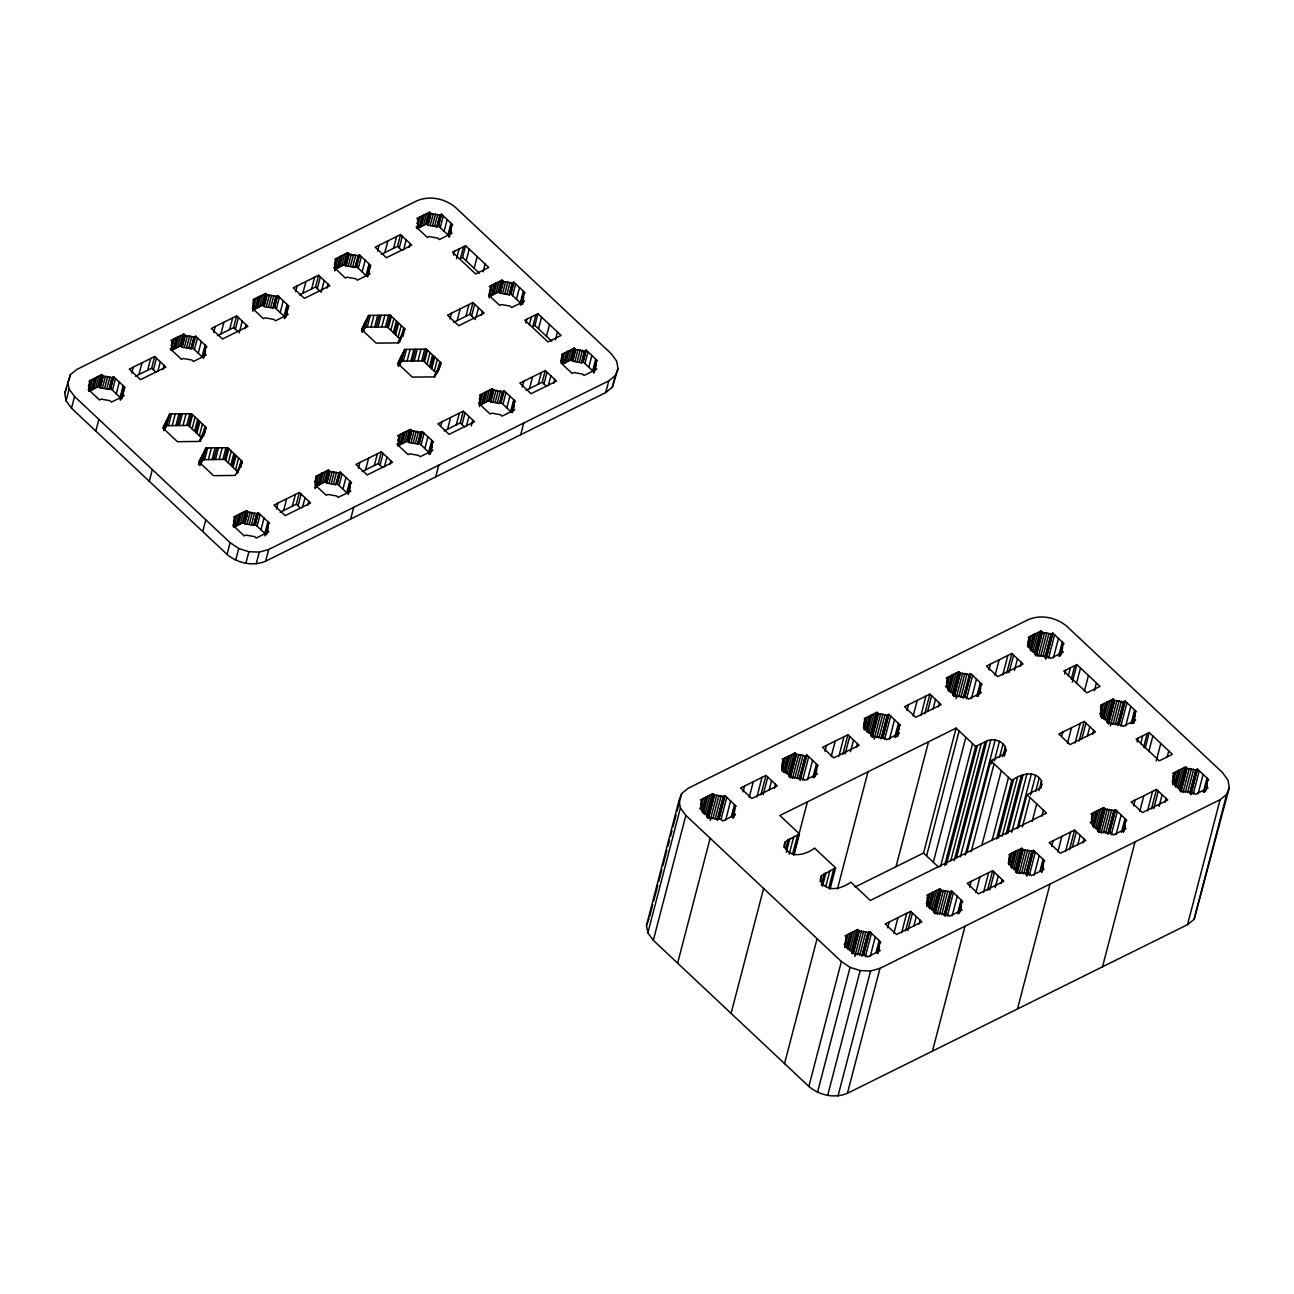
<?xml version="1.0" encoding="UTF-8"?>
<svg xmlns="http://www.w3.org/2000/svg" width="1294" height="1294" viewBox="0 0 1294 1294"><rect width="100%" height="100%" fill="white"/><g stroke="black" fill="none" stroke-linecap="round" stroke-linejoin="round"><path stroke-width="1.5" d="M123.237 388.216L122.687 394.379L124.192 395.802L111.494 402.094L109.99 400.687L101.239 399.134L99.525 399.975L88.316 389.445L90.014 388.604L90.564 382.426L89.06 381.018L101.773 374.726L103.261 376.133L112.028 377.686L113.726 376.845L124.936 387.375L123.237 388.216L120.18 399.927M204.193 356.19L205.196 347.585L206.894 346.743L195.685 336.197L193.987 337.055L185.22 335.502L183.732 334.095L171.018 340.387L172.523 341.794L171.504 345.692M285.828 317.24L288.594 306.241M233.389 525.267L235.249 518.376L233.745 516.969L246.458 510.677L247.947 512.084L256.713 513.637L258.412 512.796L269.621 523.326L267.923 524.167L266.354 534.228M349.881 483.535L349.331 489.698L350.836 491.105L338.138 497.397L336.634 495.99L327.883 494.437L326.169 495.278L314.96 484.749L316.658 483.907L317.208 477.745L315.704 476.338L328.417 470.029L329.905 471.437L338.672 472.989L340.371 472.148L351.58 482.694L349.881 483.535L347.342 493.289M451.072 225.674L450.522 231.836L452.027 233.243L439.313 239.552L437.809 238.128L429.058 236.576L427.36 237.433L416.15 226.887L417.849 226.046L418.399 219.883L416.894 218.476L429.592 212.167L431.096 213.575L439.863 215.127L441.561 214.286L452.771 224.832L451.072 225.674L448.517 235.427M431.84 442.888L431.29 449.05L432.794 450.474L420.097 456.766L418.593 455.359L409.842 453.806L408.128 454.647L396.918 444.117L398.617 443.276L399.167 437.097L397.662 435.69L410.376 429.398L411.864 430.805L420.631 432.358L422.329 431.517L433.539 442.047L431.84 442.888L429.301 452.657M521.903 304.203L523.407 293.641L525.105 292.8L513.896 282.27L512.198 283.111L503.431 281.558L501.943 280.151L489.229 286.443L490.733 287.85L488.695 295.663M512.295 412.818L513.799 402.256L515.497 401.415L504.288 390.885L502.59 391.726L493.823 390.173L492.318 388.766L479.621 395.058L481.125 396.465L479.265 403.356M594.253 372.187L595.758 361.624L597.456 360.783L586.247 350.237L584.548 351.078L575.781 349.526L574.277 348.118L561.58 354.427L563.084 355.834L561.547 361.689M734.523 807.1L733.973 813.263L735.477 814.67L722.78 820.962L721.276 819.555L712.525 818.002L710.81 818.843L699.601 808.313L701.299 807.472L701.849 801.309L700.345 799.902L713.059 793.594L714.547 795.001L723.314 796.554L725.012 795.713L736.221 806.243L734.523 807.1L731.983 816.854M813.942 776.222L816.482 766.452L818.18 765.611L806.971 755.081L805.272 755.922L796.506 754.37L795.017 752.962L782.304 759.254L783.808 760.662L782.239 770.739M815.479 775.074L816.482 766.452M898.44 725.821L897.89 731.983L899.395 733.391L886.697 739.683L885.193 738.276L876.442 736.723L874.728 737.58L863.519 727.034L865.217 726.193L865.767 720.03L864.263 718.623L876.976 712.315L878.464 713.722L887.231 715.275L888.929 714.434L900.139 724.98L898.44 725.821L895.383 737.531M844.497 945.057L846.535 937.244L845.031 935.837L857.744 929.545L859.232 930.952L867.999 932.505L869.697 931.664L880.907 942.194L879.208 943.035L877.639 953.112M980.69 688.359L979.849 691.336L981.353 692.759L968.64 699.051L967.152 697.644L958.385 696.091L956.687 696.932L945.477 686.402L947.176 685.561L947.726 679.382L946.221 677.975L958.919 671.683L960.423 673.09L969.19 674.643L970.888 673.802L982.097 684.332L980.399 685.189L979.17 694.215M926.973 902.468L928.494 896.613L926.989 895.205L939.703 888.913L941.191 890.321L949.958 891.873L951.656 891.016L962.865 901.562L961.167 902.403L959.598 912.464M1062.358 644.541L1061.808 650.704L1063.312 652.111L1050.599 658.42L1049.094 656.996L1040.344 655.46L1038.645 656.301L1027.436 645.755L1029.134 644.913L1029.684 638.751L1028.18 637.344L1040.877 631.051L1042.382 632.459L1051.149 634.011L1052.847 633.17L1064.056 643.7L1062.358 644.541L1059.301 656.252M1043.126 861.772L1042.576 867.934L1044.08 869.342L1031.383 875.634L1029.878 874.226L1021.128 872.674L1019.413 873.515L1008.204 862.985L1009.902 862.144L1010.452 855.981L1008.948 854.574L1021.662 848.266L1023.15 849.673L1031.916 851.226L1033.615 850.384L1044.824 860.931L1043.126 861.772L1040.586 871.525M1133.188 723.087L1134.692 712.525L1136.391 711.668L1125.182 701.138L1123.483 701.979L1114.716 700.426L1113.228 699.019L1100.531 705.311L1102.019 706.734L1100.498 712.59M1123.58 831.686L1125.084 821.124L1126.783 820.283L1115.574 809.753L1113.875 810.594L1105.108 809.041L1103.62 807.634L1090.907 813.926L1092.411 815.333L1091.392 819.248M1205.717 790.78L1207.043 780.492L1208.742 779.651L1197.532 769.105L1195.834 769.946L1187.067 768.393L1185.563 766.986L1172.865 773.294L1174.37 774.702L1172.833 780.557M64.7 393.23L70.394 374.662L76.961 369.356L417.089 200.716C429.98 195.313 445.168 198.629 455.666 207.558L611.205 353.699L616.656 361.123L618.014 368.693L612.321 387.262L605.738 392.567L265.626 561.208C252.734 566.61 237.546 563.294 227.048 554.366L71.51 408.225L66.059 400.8L64.7 393.23L66.69 388.087M68.873 380.517L70.394 374.662M66.059 400.8L69.116 389.09L67.757 381.52M71.51 408.225L74.567 396.514L69.116 389.09M88.493 386.405L90.014 380.549M88.801 388.071L90.321 382.215M88.526 390.238L90.564 382.426M88.704 390.901L89.723 386.987M92.117 379.514L89.06 391.225L98.716 386.437L101.773 374.726M91.162 390.19L94.203 378.479M92.117 389.704L95.416 377.864M92.489 389.526L95.659 377.751M93.572 388.993L96.613 377.282M95.659 387.941L98.716 376.23M97.762 386.906L100.819 375.195M98.942 386.647L102 374.937M99.46 387.132L102.517 375.422M99.978 387.618L103.035 375.907M113.726 376.845L110.669 388.556L108.971 389.397L100.22 387.844L103.261 376.133M102.42 387.925L105.461 376.214M104.636 388.216L107.677 376.505M95.821 431.064L98.862 419.353M106.82 388.701L109.877 376.991M108.971 389.397L112.028 377.686M109.246 389.268L112.287 377.557M109.828 388.976L112.869 377.266M110.411 388.685L113.451 376.975M112.432 390.206L115.473 378.495M116.282 393.829L119.323 382.118M123.189 385.725L120.132 397.436L110.669 388.556M120.455 399.797L123.496 388.087M121.49 397.63L124.095 387.796M121.668 398.293L123.528 391.403M121.733 398.778L124.677 387.504M131.745 373.012L133.266 367.156M138.943 374.532L142 362.821M147.678 370.197L150.735 358.487M135.449 376.263L151.657 368.24L154.698 356.529L165.923 367.059L140.512 379.66L129.303 369.113L154.698 356.529M153.404 369.874L156.461 358.163M157.771 371.556L160.31 361.786M163.141 369.324L164.16 365.409M171.261 345.482L172.28 341.567M171.536 348.636L174.075 338.866M173.121 349.542L176.162 337.831M171.018 350.577L174.075 349.073L177.246 337.297M174.075 349.073L177.618 337.119M175.531 348.345L178.572 336.634M177.618 347.31L180.675 335.599M179.72 346.274L182.778 334.564M174.318 348.943L180.675 345.805L183.732 334.095M180.901 346.016L183.958 334.305M181.419 346.501L184.476 334.79M181.936 346.986L184.993 335.275M205.148 345.094L202.09 356.804L192.628 347.908L190.93 348.765L182.179 347.213L185.22 335.502M149.279 481.303L152.336 469.593M184.379 347.293L187.42 335.583M163.529 428.363L164.548 424.448M163.723 429.867L165.761 422.054M163.772 430.724L166.311 420.954M164.322 429.624L166.861 419.871M168.074 417.461L165.017 429.171L169.821 413.967L191.48 413.724L206.102 427.457L204.581 433.312M186.595 347.585L189.636 335.874M166.23 426.777L169.271 415.067M168.463 425.661L171.52 413.951M188.778 348.07L191.835 336.359M190.93 348.765L193.987 337.055M191.205 348.62L194.246 336.909M191.787 348.345L194.828 336.634M172.199 425.613L175.24 413.902M192.369 348.054L195.685 336.197M194.391 349.558L197.432 337.847M175.919 425.58L178.96 413.87M177.601 425.564L180.659 413.854M179.3 425.532L182.341 413.821M198.241 353.181L201.282 341.47M183.02 425.5L186.061 413.789M202.657 357.338L205.196 347.585M202.915 357.209L205.455 347.455M203.449 356.998L206.037 347.164M203.465 358.567L205.487 350.771M186.74 425.451L189.781 413.74M204.953 426.389L201.913 438.1L188.423 425.435L191.48 413.724M213.704 332.364L215.225 326.509M189.571 426.502L192.628 414.792M192.078 428.864L195.135 417.153M194.601 431.226L197.642 419.515M220.902 333.901L223.959 322.19M195.734 432.309L198.791 420.599M196.882 433.377L199.939 421.666M199.389 435.738L202.446 424.028M200.505 441.4L202.026 435.544M229.636 329.566L232.694 317.855M201.573 438.359L202.576 434.444M203.32 434.865L204.339 430.951M203.514 436.353L205.552 428.557M217.408 335.631L233.616 327.592L236.656 315.882L247.882 326.428L222.471 339.012L211.262 328.482L236.656 315.882M198.5 464.74L199.519 460.842M199.195 464.303L200.732 458.448M199.907 463.85L201.929 456.038M199.939 464.708L202.479 454.954M235.362 329.242L238.419 317.531M203.029 453.854L199.988 465.565L202.948 459.661L206.005 447.95L227.647 447.708L242.269 461.44L240.749 467.296M201.185 463.155L204.242 451.444M202.398 460.761L205.455 449.05M204.646 459.645L207.687 447.934M239.212 332.865L242.269 321.155M208.366 459.613L211.407 447.902M245.1 328.676L246.119 324.778M212.087 459.564L215.127 447.853M252.912 303.184L253.931 299.27M252.896 306.516L254.239 300.936M252.945 307.018L254.481 301.162L252.977 299.755L265.674 293.447L267.179 294.854L275.945 296.407L277.644 295.566L288.853 306.096L287.155 306.953L284.615 316.707M213.769 459.548L216.826 447.837M256.034 298.235L252.977 309.945L262.633 305.158L265.674 293.447M252.912 311.223L254.481 301.162M215.467 459.532L218.524 447.821M255.08 308.91L258.121 297.199M256.034 308.441L259.075 296.73M256.147 308.376L259.447 296.536M256.535 308.182L259.576 296.472M257.49 307.713L260.531 296.002M219.187 459.483L222.244 447.773M259.576 306.678L262.633 294.967M202.737 531.527L205.795 519.816M261.679 305.627L264.736 293.916M222.908 459.435L225.965 447.724M262.86 305.384L265.917 293.673M263.378 305.869L266.435 294.159M263.895 306.354L266.952 294.644M277.644 295.566L274.587 307.276L272.888 308.118L264.122 306.565L267.179 294.854M241.121 460.373L238.08 472.084L224.606 459.419L227.647 447.708M225.738 460.502L228.795 448.792M266.338 306.646L269.378 294.935M268.554 306.937L271.594 295.226M228.262 462.864L231.302 451.153M270.737 307.438L273.794 295.728M230.769 465.225L233.826 453.515M272.888 308.118L275.945 296.407M231.917 466.293L234.958 454.582M273.163 307.988L276.204 296.277M273.746 307.697L276.787 295.986M274.328 307.406L277.369 295.695M233.049 467.36L236.106 455.65M276.334 308.926L279.391 297.216M235.573 469.722L238.614 458.011M237.19 473.426L238.209 469.528M237.74 472.342L238.759 468.444M239.503 468.849L240.506 464.95M280.2 312.55L283.24 300.839M240.7 466.438L241.719 462.54M287.106 304.462L284.049 316.173L274.587 307.276M284.373 318.518L287.414 306.807M284.906 318.308L287.996 306.532M285.586 317.014L287.155 306.953M233.486 521.579L234.505 517.681M233.486 524.005L235.007 518.15M233.389 526.836L235.249 518.376M236.802 515.465L233.745 527.176L243.401 522.388L246.458 510.677M227.048 554.366L230.106 542.655L74.567 396.514M295.663 291.732L297.183 285.877M235.848 526.124L238.905 514.414M236.802 525.655L239.843 513.944M236.931 525.59L240.231 513.75M237.303 525.413L240.36 513.702M238.258 524.927L241.299 513.217M240.36 523.892L243.401 512.181M242.447 522.857L245.504 511.146M302.861 293.253L305.918 281.542M243.644 522.598L246.685 510.887M244.145 523.083L247.203 511.373M244.663 523.569L247.72 511.858M258.412 512.796L255.355 524.507L253.656 525.348L244.906 523.795L247.947 512.084M235.702 560.205L238.759 548.494L230.106 542.655M247.105 523.876L250.146 512.165M249.321 524.167L252.362 512.456M311.595 288.934L314.652 277.223M251.521 524.652L254.562 512.942M253.656 525.348L256.713 513.637M299.367 294.983L315.574 286.961L318.615 275.25L329.824 285.78L304.43 298.38L293.204 287.85L318.615 275.25M253.931 525.218L256.972 513.508M254.514 524.927L257.555 513.217M255.096 524.636L258.153 512.925M245.844 563.424L248.885 551.713L259.269 552.117L268.683 549.497L608.795 380.857L615.362 375.551L618.014 368.693M317.321 288.611L320.378 276.9M257.118 526.14L260.159 514.43M324.228 280.523L321.171 292.234L315.574 286.961M260.967 529.764L264.025 518.053M327.058 288.044L328.078 284.146M256.228 563.828L259.269 552.117M334.37 264.494L335.89 258.638M267.874 521.676L264.817 533.387L255.355 524.507M334.337 267.826L336.197 260.304M334.402 268.327L336.44 260.515L334.936 259.107L347.633 252.815L349.137 254.222L357.904 255.775L359.603 254.934L370.812 265.464L369.113 266.305L367.545 276.382M264.866 535.878L268.182 524.038M334.58 268.974L336.44 260.515M266.176 533.581L268.262 525.704M334.612 270.721L337.993 257.603M334.871 270.592L335.599 265.076M266.418 534.729L268.23 527.354M337.038 268.262L340.079 256.552M341.034 256.083L337.993 267.793L334.936 269.314M341.406 255.905L338.106 267.729L344.592 264.526L347.633 252.815M338.494 267.551L341.535 255.84M276.431 508.963L277.951 503.107M339.449 267.082L342.489 255.371M341.535 266.03L344.592 254.32M265.626 561.208L268.683 549.497M343.638 264.995L346.679 253.284M344.819 264.736L347.876 253.026M345.336 265.221L348.393 253.511M345.854 265.707L348.895 253.996M359.603 254.934L356.546 266.645L354.847 267.486L346.08 265.933L349.137 254.222M283.629 510.483L286.686 498.772M348.296 266.014L351.337 254.303M350.496 266.305L353.553 254.595M352.696 266.79L355.753 255.08M292.363 506.148L295.42 494.437M354.847 267.486L358.163 255.646M355.704 267.065L358.745 255.355M356.287 266.774L359.328 255.064M280.151 512.214L296.342 504.175L299.383 492.464L310.609 503.01L285.198 515.61L273.988 505.064L299.383 492.464M358.292 268.295L361.349 256.584M298.089 505.825L301.146 494.114M362.158 271.902L365.199 260.191M302.456 507.491L304.996 497.737M369.065 263.814L366.008 275.525L356.546 266.645M366.574 276.075L369.372 266.176M367.367 275.719L369.955 265.885M307.843 505.258L308.845 501.36M367.609 276.867L370.537 265.593M315.138 481.708L316.658 475.852M314.927 482.888L316.464 477.033M315.445 483.374L316.965 477.518M315.687 483.6L317.208 477.745M314.846 488.161L316.367 482.306M315.38 487.935L318.761 474.817M315.639 487.806L316.658 483.907M377.622 251.101L379.142 245.245M317.806 485.493L320.847 473.782M321.802 473.313L318.761 485.024L315.704 486.528M322.06 473.183L318.874 484.959L325.36 481.74L328.417 470.029M319.133 484.829L322.303 473.054M320.216 484.296L323.257 472.585M322.303 483.26L325.36 471.55M361.77 331.765L363.307 325.91M362.482 331.313L364.504 323.5M362.514 332.17L365.054 322.416M363.064 331.086L365.604 321.316M324.406 482.225L327.463 470.498M366.817 318.922L363.76 330.633L368.58 315.429L390.222 315.186L404.844 328.919L402.806 336.715M364.973 328.223L368.03 316.512M384.819 252.621L387.877 240.91M325.587 481.966L328.644 470.256M326.104 482.452L329.161 470.741M326.622 482.937L329.679 471.226M367.221 327.123L370.262 315.412M340.371 472.148L337.313 483.859L335.615 484.7L326.864 483.147L329.905 471.437M329.064 483.228L332.105 471.517M370.941 327.075L373.982 315.364M331.28 483.519L334.321 471.809M393.554 248.286L396.611 236.576M333.48 484.021L336.521 472.31M374.662 327.026L377.702 315.315M376.344 327.01L379.401 315.299M381.326 254.352L397.533 246.329L400.574 234.618L411.783 245.148L386.388 257.749L375.163 247.203L400.574 234.618M335.615 484.7L338.931 472.86M336.472 484.279L339.513 472.569M337.055 483.988L340.096 472.278M378.042 326.994L381.099 315.283M399.28 247.963L402.321 236.252M339.077 485.509L342.117 473.798M381.762 326.945L384.819 315.235M403.647 249.645L406.187 239.875M342.926 489.132L345.983 477.421M385.483 326.913L388.54 315.202M400.655 339.546L387.181 326.897L390.222 315.186M409.017 247.397L410.036 243.498M388.313 327.964L391.37 316.254M349.833 481.044L346.776 492.755L337.313 483.859M417.137 223.571L418.156 219.657M417.38 223.781L418.399 219.883M347.601 493.16L350.14 483.406M348.135 492.949L350.739 483.115M417.396 226.725L419.935 216.955M390.837 330.326L393.877 318.615M348.151 494.518L350.173 486.706M418.997 227.631L422.038 215.92M416.894 228.666L419.935 227.162L423.235 215.322M420.324 226.968L423.494 215.192M393.344 332.687L396.401 320.977M358.389 468.315L359.91 462.459M421.391 226.434L424.448 214.723M394.492 333.755L397.533 322.044M423.494 225.399L426.551 213.688M395.624 334.839L398.681 323.128M425.597 224.363L428.637 212.653M419.935 227.162L426.551 223.878L429.592 212.167M426.777 224.105L429.834 212.394M350.658 519.04L353.715 507.329M398.148 337.2L401.189 325.473M427.295 224.59L430.352 212.879M427.813 225.075L430.853 213.364M441.561 214.286L438.504 225.997L436.806 226.838L428.039 225.285L431.096 213.575M365.587 469.835L368.644 458.125M398.552 343.298L399.571 339.4M399.765 340.904L400.784 336.99M399.797 341.762L401.334 335.906M400.865 338.721L403.696 327.835M430.239 225.382L433.296 213.656M402.078 336.311L403.081 332.412M432.455 225.657L435.512 213.947M397.954 365.749L399.474 359.894M434.655 226.159L437.712 214.448M398.649 365.296L400.687 357.5M398.681 366.153L401.237 356.4M399.231 365.07L401.787 355.3M402.984 352.906L399.943 364.617L404.747 349.412L426.405 349.17L441.011 362.902L440.009 366.8M401.14 362.207L404.197 350.496M374.322 465.517L377.379 453.806M436.806 226.838L439.863 215.127M437.065 226.709L440.122 214.998M437.647 226.418L440.704 214.707M438.245 226.143L441.286 214.432M403.388 361.107L406.445 349.396M362.094 471.582L378.301 463.543L381.342 451.832L392.567 462.362L367.156 474.963L355.947 464.433L381.342 451.832M440.251 227.647L443.308 215.936M380.048 465.193L383.105 453.482M407.109 361.058L410.166 349.348M444.117 231.27L447.158 219.559M410.829 361.026L413.886 349.315M384.415 466.859L386.955 457.106M401.69 361.123L412.527 360.994L415.568 349.283M414.209 360.977L417.266 349.267M447.967 234.893L451.008 223.183M448.792 235.298L451.331 225.544M451.363 227.275L448.824 237.045L451.913 225.253M389.785 464.627L390.804 460.729M449.325 236.656L451.363 228.86M417.93 360.945L420.987 349.234M397.905 440.785L398.924 436.887M398.148 441.011L399.167 437.097M400.719 434.186L397.662 445.896L407.319 441.108L410.376 429.398M399.765 444.861L402.806 433.15M421.65 360.897L424.707 349.186M400.719 444.376L404.019 432.536M401.091 444.198L404.262 432.422M436.822 373.545L423.348 360.88L426.405 349.17M402.175 443.664L405.216 431.953M424.497 361.948L427.538 350.237M404.262 442.613L407.319 430.902M453.531 255.112L454.55 251.214M406.365 441.577L409.422 429.867M427.004 364.31L430.061 352.599M407.545 441.335L410.602 429.608M408.063 441.804L411.12 430.093M408.58 442.289L411.638 430.578M456.507 258.735L459.046 248.966M422.329 431.517L419.272 443.227L417.574 444.068L408.823 442.516L411.864 430.805M429.511 366.671L432.568 354.96M411.023 442.597L414.064 430.886M430.659 367.739L433.7 356.028M463.559 246.733L460.502 258.444L462.556 257.425L465.614 245.714L488.76 267.47L475.642 273.972L452.496 252.217L465.614 245.714M431.808 368.822L434.849 357.112M413.239 442.888L416.28 431.177M415.423 443.373L418.48 431.662M434.315 371.184L437.356 359.473M434.719 377.282L435.738 373.384M449.956 319.068L451.477 313.213M417.574 444.068L420.631 432.358M417.849 443.939L420.89 432.228M435.932 374.888L436.951 370.99M418.431 443.648L421.472 431.937M437.032 372.704L439.879 361.835M466.18 260.838L469.221 249.127M419.013 443.357L422.054 431.646M437.728 372.251L439.264 366.396M438.941 369.841L440.461 363.986M421.035 444.877L424.076 433.166M457.17 320.588L460.211 308.878M424.885 448.5L427.926 436.79M474.138 268.311L477.179 256.6M428.735 452.107L431.792 440.397M429.058 454.469L432.099 442.758M429.592 454.259L432.131 444.505M429.64 454.178L432.681 442.467M430.271 452.965L432.131 446.074M465.905 316.27L468.946 304.559M430.514 453.175L431.533 449.277M440.85 425.726L441.869 421.828M453.676 322.319L469.868 314.296L472.925 302.586L484.134 313.116L458.723 325.716L447.514 315.186L472.925 302.586M471.614 315.946L474.672 304.236M483.099 271.886L485.137 264.073M475.982 317.612L478.521 307.859M447.546 429.204L450.603 417.493M435.69 476.888L438.731 465.177M481.368 315.38L482.387 311.482M492.286 284.939L489.229 296.649L498.886 291.862L501.943 280.151M489.181 297.927L490.733 287.85M456.281 424.869L459.338 413.158M491.332 295.598L494.389 283.887M492.286 295.129L495.456 283.354M492.529 295L495.845 283.176M444.052 430.934L460.26 422.912L463.301 411.201L474.526 421.731L449.115 434.331L437.906 423.801L463.301 411.201M493.742 294.417L496.799 282.707M495.845 293.366L498.886 281.655M462.007 424.545L465.064 412.835M497.931 292.331L500.988 280.62M499.128 292.072L502.169 280.361M499.646 292.557L502.687 280.847M500.147 293.042L503.204 281.332M513.896 282.27L510.855 293.981L509.157 294.822L500.39 293.269L503.431 281.558M466.374 426.227L468.913 416.458M502.59 293.35L505.647 281.639M504.806 293.641L507.863 281.93M471.242 425.936L472.763 420.081M479.362 399.668L480.365 395.754M507.005 294.126L510.046 282.415M479.362 402.094L480.883 396.239M479.265 404.925L481.125 396.465M482.678 393.538L479.621 405.248L489.278 400.477L492.318 388.766M479.556 406.542L480.284 401.027M509.157 294.822L512.198 283.111M509.415 294.692L512.473 282.982M509.998 294.401L513.055 282.69M481.724 404.213L484.765 392.503M510.58 294.11L513.637 282.399M482.678 403.744L485.848 391.969M482.921 403.615L486.221 391.791M484.134 403.016L487.175 391.306M512.602 295.63L515.643 283.92M486.221 401.981L489.278 390.27M488.323 400.946L491.38 389.235M489.504 400.687L492.561 388.976M516.452 299.238L519.509 287.527M490.022 401.172L493.079 389.462M490.539 401.658L493.596 389.947M513.75 399.765L510.693 411.476L501.231 402.596L499.533 403.437L490.766 401.884L493.823 390.173M492.982 401.965L496.023 390.254M523.358 291.15L520.301 302.861L510.855 293.981M495.198 402.256L498.239 390.545M520.366 305.352L523.407 293.641M521.126 303.265L523.682 293.512M521.676 303.055L524.264 293.22M521.854 303.718L523.714 296.827M522.598 304.413L523.617 300.515M497.381 402.741L500.438 391.031M499.533 403.437L502.59 391.726M499.808 403.291L502.848 391.581M500.39 403.016L503.431 391.306M500.972 402.725L504.288 390.885M502.978 404.229L506.035 392.519M525.865 323.079L526.884 319.181M506.844 407.853L509.885 396.142M529.359 324.745L531.397 316.949M535.91 314.717L532.853 326.428L534.907 325.409L537.948 313.698L561.095 335.437L547.993 341.94L524.83 320.2L537.948 313.698M511.259 412.01L513.799 402.256M511.518 411.88L514.058 402.127M512.052 411.67L514.64 401.836M512.23 412.317L514.09 405.443M522.307 387.035L523.827 381.18M538.514 328.805L541.571 317.095M529.505 388.572L532.562 376.861M520.722 434.719L523.763 423.009M546.472 336.278L549.529 324.568M538.239 384.237L541.296 372.526M526.011 390.303L542.218 382.264L545.259 370.553L556.469 381.099L531.074 393.7L519.848 383.153L545.259 370.553M543.965 383.914L547.022 372.203M555.449 339.853L557.488 332.04M548.332 385.58L550.872 375.826M553.703 383.347L554.722 379.449M560.803 360.977L562.534 353.941M561.321 361.463L562.841 355.607M562.081 362.66L564.637 352.906M566.723 351.871L563.683 363.582L571.236 359.829L574.277 348.118M564.637 363.113L567.807 351.337M564.88 362.983L568.05 351.208L565.138 362.854M566.093 362.385L569.134 350.674M568.179 361.349L571.236 349.639M570.282 360.298L573.323 348.587M571.463 360.055L574.52 348.345M571.98 360.541L575.037 348.83M572.498 361.026L575.555 349.315M586.247 350.237L583.19 361.948L581.491 362.789L572.724 361.236L575.781 349.526M574.94 361.317L577.981 349.606M577.14 361.608L580.197 349.898M579.34 362.11L582.397 350.399M581.491 362.789L584.548 351.078M581.766 362.66L584.807 350.949M582.349 362.369L585.389 350.658M582.931 362.077L585.972 350.367M584.937 363.598L587.994 351.887M588.802 367.221L591.843 355.51M595.709 359.134L592.652 370.844L583.19 361.948M593.218 371.378L595.758 361.624M593.477 371.249L596.016 361.495M593.509 372.979L596.097 363.145M594.011 372.607L596.049 364.795M605.738 392.567L608.795 380.857M612.321 387.262L615.362 375.551M646.499 925.307L679.043 800.388L681.679 793.529L688.262 788.24L1028.374 619.6C1041.266 614.181 1056.454 617.497 1066.952 626.425L1222.49 772.567L1227.941 779.991L1229.3 787.561L1194.119 919.338L1187.536 924.644L847.424 1093.284C834.533 1098.687 819.345 1095.371 808.847 1086.442L653.308 940.301L647.857 932.877L646.499 925.307L649.135 918.449M649.653 916.492L652.694 904.781M653.713 900.883L657.789 885.258M658.808 881.36L661.849 869.649M662.868 865.751L666.944 850.126M667.947 846.227L669.483 840.372M670.502 836.474L672.023 830.619M673.042 826.704L676.083 814.994M677.102 811.095L681.679 793.529M647.857 932.877L680.401 807.974L679.043 800.388M653.308 940.301L685.852 815.398L680.401 807.974M700.604 804.981L701.607 801.083M700.83 805.208L701.849 801.309M700.863 808.135L703.402 798.382M701.93 810.998L705.489 797.347M702.383 812.486L706.702 796.748M702.755 812.292L706.945 796.619M703.338 813.716L707.899 796.15M704.923 814.622L710.002 795.114M706.508 815.543L712.104 794.063M706.945 817.015L713.059 793.594M707.187 817.242L713.285 793.82M707.705 817.727L713.803 794.306M708.222 818.212L714.32 794.791M708.449 818.423L714.547 795.001M710.147 820.461L716.747 795.082M712.865 818.795L718.963 795.373M677.619 963.14L710.147 838.221M715.064 819.296L721.162 795.875M717.216 819.975L723.314 796.554M717.474 819.846L723.572 796.425M718.057 819.555L724.155 796.133M718.639 819.264L724.753 795.842M718.914 819.134L725.012 795.713M721.162 818.827L726.759 797.363M725.53 820.493L730.625 800.986M731.417 816.32L734.474 804.609M732.242 816.724L734.782 806.955M732.776 816.514L735.38 806.68M732.792 818.083L734.814 810.27M733.197 817.387L734.216 813.473M733.714 817.873L734.733 813.958M743.031 791.879L744.551 786.024M749.226 797.314L753.286 781.689M756.941 796.878L762.02 777.37M760.904 794.92L765.983 775.397L777.209 785.927L751.798 798.527L740.589 787.997L765.983 775.397M763.169 794.613L767.746 777.047M769.057 790.424L771.596 780.67M774.427 788.192L775.446 784.293M782.045 763.864L783.258 758.785M782.045 766.307L783.566 760.451M782.223 766.032L783.242 762.117M782.288 766.517L783.808 760.662M781.98 770.868L785.361 757.75M783.388 772.324L787.448 756.699M784.342 771.855L788.531 756.165M784.585 771.725L788.903 755.987M785.28 773.084L789.858 755.518M786.881 773.99L791.96 754.467M788.467 774.896L794.063 753.432M788.903 776.384L795.017 752.962M789.146 776.594L795.244 753.173M790.165 775.138L795.761 753.658M790.181 777.565L796.279 754.143M790.408 777.791L796.506 754.37M731.078 1013.38L763.622 888.46M792.607 777.872L798.705 754.451M794.823 778.163L800.921 754.742M797.023 778.648L803.121 755.227M799.174 779.344L805.272 755.922M799.433 779.214L805.531 755.793M800.015 778.923L806.113 755.502M800.096 780.589L806.971 755.081M783.857 847.521L785.393 841.666L799.401 833.854L779.878 815.495L956.088 728.134L975.611 746.476L944.604 865.54M802.62 780.153L808.718 756.731M785.604 849.204L788.143 839.434M786.348 852.228L789.906 838.561M807.488 779.861L812.567 760.338M789.194 854.218L793.772 836.652M792.559 854.25L797.654 834.727M812.875 777.629L816.433 763.961M793.675 854.541L807.407 801.843M814.201 776.077L816.74 766.323M793.82 855.318L799.401 833.854M814.233 777.823L817.323 766.032M814.913 776.529L816.773 769.639M824.99 751.248L826.51 745.393M831.169 756.667L835.245 741.058M838.9 756.246L843.979 736.723M842.863 754.273L847.942 734.766L859.167 745.295L833.757 757.896L822.547 747.35L847.942 734.766M845.128 753.965L849.705 736.399M850.498 751.733L853.555 740.022M820.024 881.505L821.561 875.65L835.584 867.837L814.605 848.12C806.275 854.493 791.297 858.941 784.843 847.732L784.277 844.545L785.393 841.666M856.385 747.544L857.404 743.646M821.253 885.145L824.31 873.434M863.696 724.009L865.217 718.154M863.502 727.616L865.524 719.804M822.515 886.212L826.073 872.56M863.729 727.843L865.767 720.03M864.263 728.813L867.32 717.102M864.198 730.091L865.217 726.193M865.848 729.735L869.406 716.067M825.879 886.244L829.939 870.636M866.301 731.207L870.49 715.533M866.543 731.078L870.733 715.404L866.802 730.964M867.239 732.436L871.816 714.87M868.84 733.358L873.919 713.835M828.742 888.234L833.821 868.711M784.536 1063.603L817.08 938.7M829.988 889.301L835.584 867.837M870.425 734.264L876.022 712.8M870.862 735.736L876.976 712.315M871.105 735.962L877.203 712.541M871.622 736.448L877.72 713.026M872.124 736.933L878.238 713.512M872.366 737.143L878.464 713.722M874.065 739.181L880.664 713.803M837.477 888.929L867.983 771.806M876.782 737.515L882.88 714.094M878.982 738.017L885.08 714.595M881.133 738.696L887.231 715.275M881.392 738.567L887.49 715.145M881.974 738.276L888.072 714.854M882.557 738.001L888.654 714.579M882.831 737.855L888.929 714.434M884.578 739.505L890.676 716.083M889.447 739.23L894.526 719.707M894.833 736.998L898.392 723.33M895.658 737.402L898.699 725.691M896.693 735.235L899.281 725.4M896.871 735.882L898.732 729.007M896.936 736.383L899.88 725.109M897.632 736.593L898.634 732.679M844.707 947.451L848.088 934.333M808.847 1086.442L841.391 961.523L685.852 815.398M844.966 947.321L846.535 937.244M906.948 710.6L908.469 704.745M846.632 946.949L850.19 933.298M851.129 932.812L847.069 948.437L851.517 932.634M847.57 948.178L851.646 932.57M848.023 949.667L852.6 932.101M849.608 950.572L854.687 931.049M851.193 951.478L856.79 930.014M913.127 716.035L917.203 700.426M852.148 951.009L857.744 929.545M851.873 953.193L857.971 929.755M852.39 953.662L858.488 930.24M853.409 952.206L859.006 930.726M853.652 952.416L859.232 930.952M817.501 1092.282L850.045 967.362L841.391 961.523M854.833 956.412L861.448 931.033M857.55 954.746L863.648 931.324M920.859 715.614L925.938 696.091M859.75 955.231L865.848 931.809M861.901 955.926L867.999 932.505M924.822 713.641L929.901 694.118L941.11 704.664L915.715 717.248L904.506 706.718L929.901 694.118M862.16 955.797L868.258 932.376M862.742 955.506L868.856 932.084M863.324 955.215L869.439 931.793M863.599 955.085L869.697 931.664M827.642 1095.5L860.17 970.581L870.555 971.001L879.969 968.365L1220.08 799.724L1226.663 794.435L1229.3 787.561M927.588 711.376L931.664 695.768M865.346 956.735L871.444 933.314M932.974 709.144L935.513 699.391M870.215 956.444L875.31 936.937M896.014 866.689L928.542 741.785M938.344 706.912L939.363 703.014M838.027 1095.905L870.555 971.001M876.103 952.255L879.16 940.544M946.464 683.07L947.483 679.172M876.669 952.805L879.208 943.035M946.707 683.297L947.726 679.382M876.928 952.675L879.483 942.905M877.478 952.449L880.066 942.614M946.723 686.224L949.278 676.471M877.704 953.597L879.516 946.221M947.806 689.087L951.365 675.436M948.259 690.575L952.319 674.95M948.373 690.511L952.691 674.772M948.761 690.317L952.821 674.708M887.716 927.83L889.237 921.975M949.198 691.805L953.775 674.239M950.799 692.711L955.878 673.203M847.424 1093.284L879.969 968.365M952.384 693.633L957.964 672.152M952.821 695.104L958.919 671.683M953.063 695.331L959.161 671.909M953.581 695.816L959.679 672.395M954.082 696.285L960.197 672.864M954.325 696.512L960.423 673.09M893.911 933.249L897.971 917.64M956.023 698.55L962.623 673.171M958.741 696.884L964.839 673.462M960.941 697.369L967.039 673.948M901.627 932.828L906.706 913.305M963.092 698.064L969.449 674.514M855.043 887.021L923.544 853.037L956.088 728.134M963.933 697.644L970.031 674.223M964.515 697.353L970.613 673.931M964.79 697.223L970.888 673.802M905.59 930.855L910.685 911.348L921.894 921.878L896.483 934.478L885.274 923.948L910.685 911.348M966.537 698.873L972.635 675.452M926.601 855.916L959.129 730.997M907.854 930.548L912.432 912.982M971.406 698.582L976.485 679.075M913.742 926.375L916.281 916.605M933.314 862.225L965.842 737.305M976.792 696.35L980.351 682.698M977.86 694.943L980.658 685.044M978.199 696.463L981.24 684.752M919.128 924.142L920.131 920.228M926.925 898.634L927.944 894.736M926.908 901.967L928.251 896.386M926.989 905.396L930.046 893.685M926.925 906.69L928.494 896.613M988.907 669.968L990.428 664.113M928.574 906.318L932.133 892.65M933.087 892.181L929.027 907.79L933.346 892.051M929.399 907.612L933.605 891.938M940.528 866.576L972.57 743.613M929.982 909.019L934.543 891.453M931.567 909.941L936.646 890.418M933.152 910.847L938.748 889.382M995.086 675.403L999.162 659.778M933.605 912.335L939.703 888.913M933.831 912.545L939.929 889.124M946.367 864.667L977.374 745.603M934.349 913.03L940.447 889.609M934.866 913.515L940.964 890.094M935.093 913.742L941.191 890.321M950.75 860.801L981.256 743.694M937.293 913.823L943.391 890.401M939.509 914.114L945.607 890.693M954.115 860.834L985.122 741.769M1002.801 674.967L1007.897 655.46M941.709 914.599L947.806 891.178M956.379 858.003L986.885 740.896C993.404 738.211 1001.863 740.605 1005.373 746.881L1005.939 750.067L1004.419 755.922M1006.781 672.993L1011.859 653.486L1023.069 664.016L997.674 676.616L986.449 666.087L1011.859 653.486M943.86 915.295L950.217 891.728M944.701 914.874L950.799 891.453M945.283 914.583L951.397 891.162M960.326 856.903L990.832 739.796M945.041 916.395L951.656 891.016M1009.045 672.702L1013.606 655.136M947.305 916.087L953.403 892.666M965.195 855.124L995.199 739.974M966.909 852.487L990.8 760.759L1002.074 755.162L1004.823 752.946L1005.939 750.067M1014.415 670.47L1017.472 658.743M991.544 763.784L992.563 759.885M952.174 915.812L957.269 896.289M994.374 760.84L999.453 741.316M971.212 851.662L994.083 763.832M1020.303 666.281L1021.322 662.366M1027.905 641.953L1028.924 638.055M957.56 913.58L961.119 899.912M1027.921 644.396L1029.442 638.54M1028.148 644.606L1029.684 638.751M958.628 912.157L961.167 902.403M958.886 912.027L961.426 902.274M958.919 913.774L962.024 901.983M999.534 757.427L1003.093 743.759M1028.18 647.55L1031.237 635.839M959.938 911.445L961.474 905.59M1029.765 648.456L1033.324 634.788M1030.72 647.987L1034.278 634.319M1030.331 649.879L1034.521 634.189M1002.818 756.634L1005.373 746.881M1030.59 649.75L1034.779 634.076M969.675 887.183L971.196 881.327M1031.156 651.157L1035.734 633.591M981.984 844.788L1001.297 770.609M1032.741 652.079L1037.837 632.556M1034.343 652.985L1039.923 631.521M1034.779 654.473L1040.877 631.051M1035.022 654.683L1041.12 631.262M1036.041 653.227L1041.638 631.747M932.456 1051.116L965 926.197M1036.041 655.654L1042.139 632.232M1036.284 655.88L1042.382 632.459M975.87 892.617L979.93 877.009M1038.484 655.961L1044.581 632.54M992.239 839.838L1008.511 777.387M1040.699 656.252L1046.797 632.831M1042.899 656.737L1048.997 633.316M996.542 839.03L1011.795 780.476C1020.109 774.103 1035.087 769.655 1041.541 780.864L1041.088 787.949M983.586 892.197L988.665 872.674M1045.034 657.433L1051.149 634.011M998.289 838.156L1013.542 779.603M1045.309 657.303L1051.407 633.882M1045.39 658.953L1051.99 633.591M1045.973 658.662L1052.572 633.3M1046.231 658.533L1052.847 633.17M987.548 890.223L992.627 870.7L1003.853 881.246L978.442 893.847L967.233 883.301L992.627 870.7M1002.171 836.231L1017.424 777.678M1048.496 658.225L1054.594 634.804M989.813 889.916L994.39 872.35M1006.036 834.306L1021.289 775.753M1053.365 657.95L1058.443 638.427M1007.8 833.433L1023.053 774.88M995.183 887.684L998.24 875.973M1011.746 832.333L1026.999 773.78M1058.751 655.718L1062.309 642.05M1059.576 656.123L1062.617 644.412M1060.11 655.912L1063.199 644.121M1001.071 883.495L1002.09 879.596M1060.789 654.602L1062.649 647.728M1061.031 654.829L1062.034 650.931M1008.689 859.167L1009.708 855.269M1008.689 861.61L1010.21 855.755M1017.133 828.613L1031.367 773.958M1008.592 862.855L1010.452 855.981M1008.592 864.441L1009.611 860.542M1018.329 827.917L1026.983 794.742L1038.241 789.162L1041.007 786.93L1042.107 784.051M1008.948 864.764L1012.005 853.053M1010.533 865.67L1014.092 852.018M1010.986 867.158L1015.305 851.42M1011.358 866.964L1015.547 851.29M1030.542 794.823L1035.621 775.316M1022.406 826.882L1030.024 797.605M1011.924 868.387L1016.502 850.821M1013.525 869.293L1018.604 849.786M1064.816 673.98L1065.835 670.082M1015.111 870.215L1020.707 848.735M1035.701 791.41L1039.26 777.759M1015.547 871.687L1021.662 848.266M1015.79 871.913L1021.888 848.492M1016.308 872.399L1022.406 848.977M1016.825 872.884L1022.923 849.462M1068.31 675.646L1070.332 667.85M1017.052 873.094L1023.15 849.673M1039.001 790.618L1041.541 780.864M1032.175 821.48L1036.753 803.914M1019.251 873.175L1025.349 849.754M1071.286 679.269L1074.845 665.617M1021.467 873.466L1027.565 850.045M1072.322 682.164L1076.899 664.598L1100.046 686.338L1086.928 692.84L1063.781 671.101L1076.899 664.598M1023.667 873.968L1029.765 850.546M1061.759 735.995L1062.762 732.081M1025.819 874.647L1031.916 851.226M1026.077 874.518L1032.175 851.096M1026.66 874.226L1032.758 850.805M1041.929 816.077L1043.465 810.222M1076.446 683.604L1080.506 667.995M1026.74 875.892L1033.34 850.514M1026.999 875.763L1033.615 850.384M1029.264 875.456L1035.362 852.034M1067.437 743.371L1071.497 727.762M1034.132 875.165L1039.211 855.657M1084.404 691.077L1088.464 675.468M1040.02 870.991L1043.077 859.281M1041.363 869.439L1043.385 861.642M1041.379 871.186L1043.417 863.373M1041.427 871.105L1043.983 861.351M1041.621 872.334L1043.417 864.942M1075.152 742.95L1080.231 723.427M1041.799 872.059L1042.818 868.145M1051.634 846.551L1053.154 840.696M1079.115 740.977L1084.21 721.454L1095.42 732L1070.009 744.584L1058.799 734.054L1084.21 721.454M1081.897 738.712L1085.957 723.103M1094.4 690.753L1096.422 682.941M1087.267 736.48L1089.807 726.727M1057.829 851.986L1061.889 836.361M1017.488 1008.964L1050.032 884.045M1092.654 734.248L1093.673 730.35M1100.466 708.756L1101.469 704.842M1100.773 710.406L1101.792 706.508M1100.515 715.517L1103.572 703.807M1100.466 716.795L1102.019 706.734M1065.544 851.549L1070.623 832.042M1101.598 718.38L1105.674 702.771M1102.553 717.911L1106.871 702.173M1102.925 717.717L1107.13 702.044M1069.507 849.592L1074.586 830.069L1085.812 840.599L1060.401 853.199L1049.191 842.669L1074.586 830.069M1103.507 719.14L1108.085 701.574M1105.092 720.046L1110.171 700.539M1072.273 847.327L1076.349 831.719M1106.677 720.968L1112.274 699.488M1107.13 722.44L1113.228 699.019M1107.357 722.667L1113.455 699.245M1107.874 723.152L1113.972 699.731M1108.392 723.621L1114.49 700.2M1108.618 723.847L1114.716 700.426M1077.659 845.095L1080.199 835.342M1110.317 725.885L1116.932 700.507M1113.034 724.219L1119.148 700.798M1083.029 842.863L1084.049 838.965M1115.234 724.705L1121.332 701.283M1091.424 822.175L1093.964 812.422M1117.385 725.4L1123.483 701.979M1117.644 725.271L1123.758 701.849M1118.242 724.98L1124.34 701.558M1092.492 825.038L1096.05 811.37M1118.825 724.689L1124.923 701.267M1119.084 724.559L1125.182 701.138M1092.945 826.526L1097.134 810.837M1093.187 826.397L1097.506 810.659M1093.883 827.756L1098.46 810.19M1120.83 726.209L1126.928 702.788M1095.484 828.661L1100.563 809.138M1097.069 829.567L1102.666 808.103M1097.506 831.055L1103.62 807.634M1097.749 831.266L1103.847 807.844M1125.699 725.918L1130.794 706.411M1098.266 831.751L1104.364 808.329M1098.768 832.236L1104.882 808.815M1099.01 832.463L1105.108 809.041M1101.21 832.543L1107.308 809.122M1131.085 723.686L1134.644 710.034M1103.426 832.835L1109.524 809.413M1132.153 722.278L1134.692 712.525M1132.412 722.149L1134.967 712.379M1132.962 721.923L1134.984 714.126M1132.962 723.508L1135 715.695M1133.884 723.281L1134.903 719.383M1105.626 833.32L1111.724 809.898M1107.777 834.015L1113.875 810.594M1108.036 833.886L1114.134 810.465M1108.618 833.595L1114.716 810.173M1109.201 833.304L1115.299 809.882M1109.476 833.174L1115.574 809.753M1111.222 834.824L1117.32 811.403M1137.151 741.963L1138.17 738.049M1116.091 834.533L1121.17 815.01M1140.645 743.629L1142.683 735.817M1121.477 832.301L1125.036 818.633M1143.637 747.253L1147.196 733.585M1122.545 830.894L1125.084 821.124M1122.804 830.748L1125.343 820.994M1123.338 830.538L1125.926 820.703M1123.354 832.123L1125.376 824.31M1145.174 748.175L1149.234 732.566L1172.38 754.321L1159.278 760.823L1136.132 739.068L1149.234 732.566M1133.593 805.919L1135.113 800.064M1148.781 751.588L1152.857 735.962M1139.771 811.338L1143.847 795.729M1102.52 966.796L1135.048 841.876M1156.238 761.001L1160.815 743.435M1147.503 810.917L1152.582 791.394M1151.466 808.944L1156.545 789.437L1167.77 799.967L1142.359 812.567L1131.15 802.021L1156.545 789.437M1153.73 808.637L1158.308 791.071M1167.237 756.78L1168.773 750.924M1159.101 806.405L1162.158 794.694M1164.988 802.215L1166.007 798.317M1172.801 776.723L1173.82 772.825M1172.785 780.056L1174.127 774.475M1172.865 783.485L1175.922 771.774M1172.801 784.779L1174.37 774.702M1174.451 784.407L1178.009 770.739M1174.903 785.879L1179.093 770.205M1175.146 785.749L1179.335 770.076M1175.405 785.636L1179.465 770.011M1175.842 787.108L1180.419 769.542M1177.443 788.03L1182.522 768.507M1179.028 788.936L1184.625 767.471M1179.465 790.408L1185.563 766.986M1179.707 790.634L1185.805 767.213M1180.726 789.162L1186.323 767.698M1180.726 791.604L1186.841 768.183M1180.969 791.815L1187.067 768.393M1183.169 791.912L1189.267 768.49M1185.385 792.187L1191.483 768.765M1187.585 792.688L1193.683 769.267M1189.736 793.368L1195.834 769.946M1189.995 793.238L1196.093 769.817M1190.577 792.947L1196.675 769.526M1190.658 794.613L1197.257 769.251M1190.917 794.484L1197.532 769.105M1193.181 794.176L1199.279 770.755M1198.05 793.901L1203.129 774.378M1203.436 791.669L1206.995 778.001M1203.986 792.203L1207.043 780.492M1204.261 792.074L1207.302 780.363M1204.795 791.863L1207.884 780.072M1205.474 790.553L1207.334 783.679M1187.536 924.644L1220.08 799.724M1194.119 919.338L1226.663 794.435M821.561 875.65L820.445 878.529L821.027 881.715C827.481 892.925 842.459 888.477 850.773 882.12L870.312 900.462L1046.506 813.101L1026.983 794.742M172.523 341.794L171.973 347.957L170.274 348.798L181.483 359.344L183.198 358.487L191.949 360.039L193.453 361.463L206.15 355.154L204.646 353.747L205.212 352.291M287.171 311.66L286.605 313.116L288.109 314.523L275.396 320.815L273.907 319.408L265.141 317.855L263.442 318.696L252.233 308.166L253.931 307.325M523.423 298.348L522.857 299.804L524.361 301.211L511.664 307.519L510.159 306.112L501.409 304.559L499.71 305.4L488.485 294.87L490.183 294.029M513.815 406.963L513.249 408.419L514.753 409.826L502.056 416.134L500.552 414.711L491.785 413.174L490.086 414.015L478.877 403.469L480.575 402.628M563.084 355.834L562.534 361.997L560.836 362.838L572.045 373.368L573.743 372.526L582.494 374.079L583.998 375.486L596.712 369.194L595.208 367.787L595.774 366.331M816.498 771.159L815.932 772.615L817.436 774.022L804.739 780.331L803.234 778.923L794.484 777.37L792.769 778.212L781.56 767.682L783.258 766.841M1092.411 815.333L1091.861 821.512L1090.163 822.353L1101.372 832.883L1103.086 832.042L1111.837 833.595L1113.341 835.002L1126.039 828.694L1124.535 827.287L1125.101 825.831M1134.709 717.232L1134.142 718.671L1135.647 720.095L1122.949 726.387L1121.445 724.98L1112.694 723.427L1110.996 724.268L1099.771 713.738L1101.469 712.897M1207.059 785.199L1206.493 786.655L1207.998 788.062L1195.3 794.37L1193.796 792.947L1185.029 791.394L1183.331 792.251L1172.121 781.705L1173.82 780.864M169.821 413.967L162.801 427.942L177.407 441.691L199.066 441.448L206.102 427.457M206.005 447.95L198.969 461.942L213.591 475.674L235.233 475.432L242.269 461.44M368.58 315.429L361.544 329.404L376.166 343.136L397.808 342.894L404.844 328.919M404.747 349.412L397.711 363.388L412.333 377.12L433.991 376.877L441.011 362.902M335.89 266.693L334.192 267.534L345.401 278.064L347.099 277.223L355.85 278.776L357.354 280.183L370.068 273.875L368.564 272.468M975.611 746.476L986.885 740.896M845.985 943.423L844.286 944.264L855.512 954.794L857.21 953.953L865.961 955.506L867.465 956.913L880.163 950.621L878.658 949.198M927.944 902.775L926.245 903.616L937.471 914.162L939.169 913.321L947.92 914.858L949.424 916.281L962.121 909.973L960.617 908.566M365.523 327.139L387.181 326.897M412.527 360.994L423.348 360.88M166.78 425.677L188.423 425.435M202.948 459.661L224.606 459.419M238.759 548.494L248.885 551.713M850.045 967.362L860.17 970.581M438.504 225.997L449.714 236.543M462.556 257.425L479.443 273.293M534.907 325.409L551.778 341.26M426.551 223.878L428.039 225.285M498.886 291.862L500.39 293.269M571.236 359.829L572.724 361.236M990.8 760.759L1011.795 780.476M397.533 246.329L401.852 250.389M469.868 314.296L475.48 319.569M542.218 382.264L546.537 386.324M344.592 264.526L346.08 265.933M489.278 400.477L490.766 401.884M923.544 853.037L938.684 867.271M460.26 422.912L464.578 426.971M419.272 443.227L430.481 453.757M262.633 305.158L264.122 306.565M407.319 441.108L408.823 442.516M233.616 327.592L237.934 331.652M378.301 463.543L382.62 467.603M180.675 345.805L182.179 347.213M325.36 481.74L326.864 483.147M151.657 368.24L155.976 372.3M296.342 504.175L300.661 508.235M267.373 530.33L268.877 531.737L256.18 538.045L254.675 536.622L245.925 535.085L244.226 535.926L233.001 525.38L234.699 524.539L234.408 522.938M98.716 386.437L100.22 387.844M243.401 522.388L244.906 523.795"/></g></svg>
